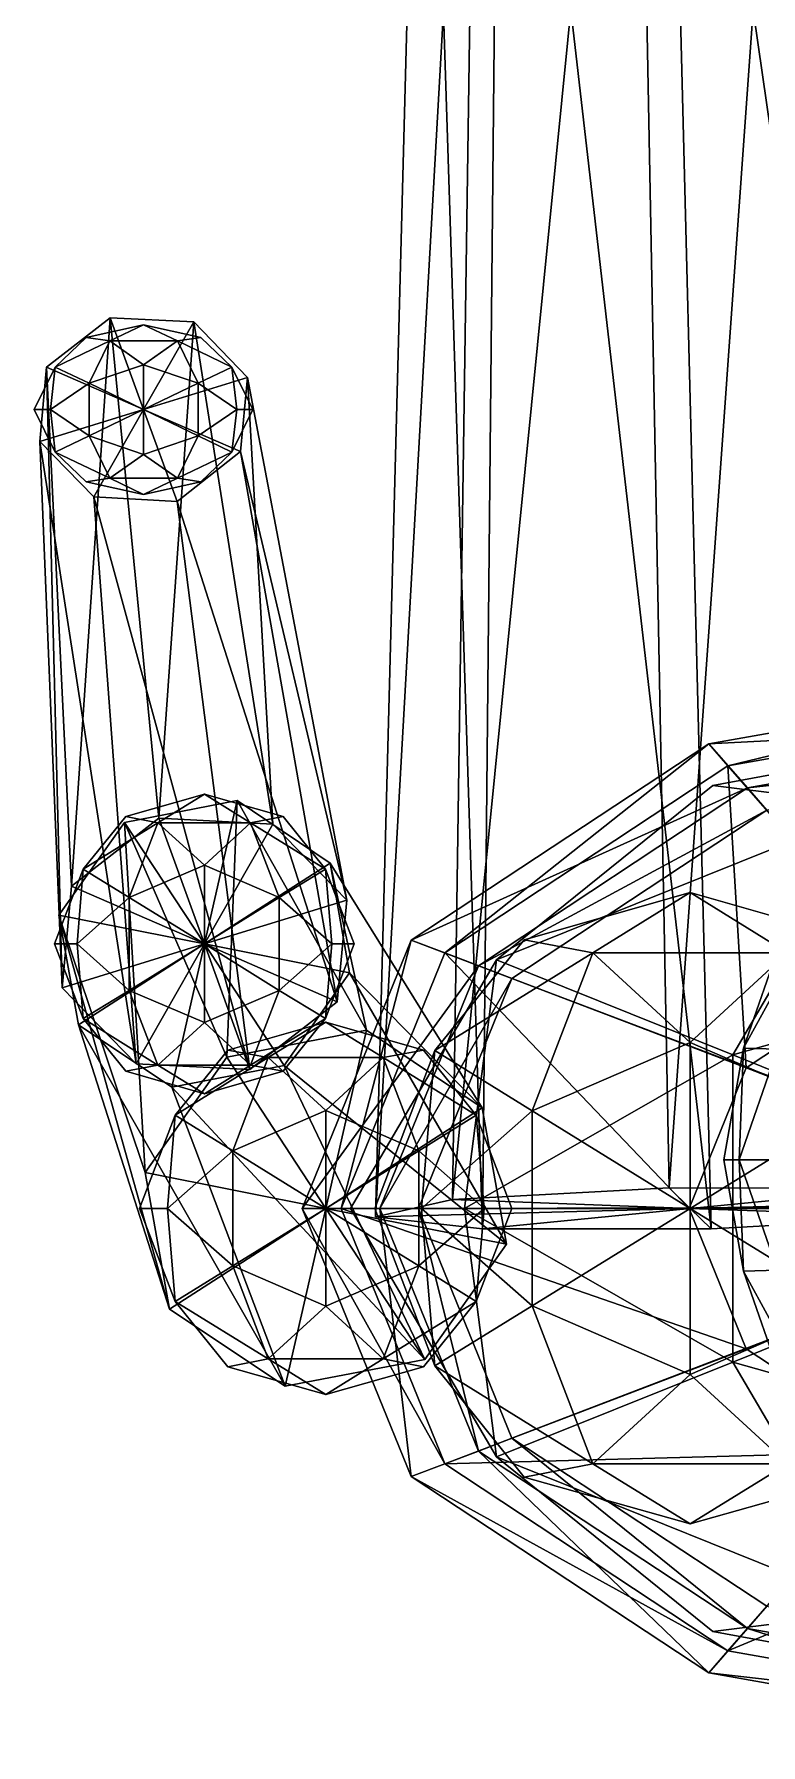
# Model space of a CAD drawing. Header units: metres. Extents: x -0.272 to 0.272, y -0.216 to 0.644.
# Drawn here: x -0.2717 to -0.089, y -0.2162 to 0.2137 of the extents above; entities that cross this region are included whole.
import ezdxf

# ---------------------------------------------------------------- set-up
doc = ezdxf.new("R2010")
doc.units = ezdxf.units.M
doc.layers.add('XARCH', color=2, linetype='Continuous')

msp = doc.modelspace()

# ---------------------------------------------------------------- linework, layer by layer
at = {"layer": 'XARCH'}
for points in [[(-0.1859, -0.0835, 0.5329), (-0.1665, -0.0792, 0.5903), (-0.1598, 0.3787, 0.545)], [(-0.1859, -0.0835, 0.5329), (-0.1598, 0.3787, 0.545), (-0.1738, 0.3757, 0.5039)], [(-0.1665, -0.0792, 0.5903), (-0.1121, -0.0762, 0.6171), (-0.1208, 0.3808, 0.5643)], [(-0.1665, -0.0792, 0.5903), (-0.1208, 0.3808, 0.5643), (-0.1598, 0.3787, 0.545)], [(-0.1121, -0.0762, 0.6171), (-0.0795, 0.3808, 0.5503), (-0.1208, 0.3808, 0.5643)], [(-0.1121, -0.0762, 0.6171), (-0.0546, -0.0763, 0.5976), (-0.0795, 0.3808, 0.5503)], [(-0.159, -0.0865, 0.4786), (-0.1859, -0.0835, 0.5329), (-0.1738, 0.3757, 0.5039)], [(-0.159, -0.0865, 0.4786), (-0.1738, 0.3757, 0.5039), (-0.1545, 0.3735, 0.4648)], [(-0.0471, -0.0835, 0.4858), (-0.1132, 0.3735, 0.4508), (-0.0741, 0.3756, 0.4701)], [(-0.1015, -0.0865, 0.4591), (-0.159, -0.0865, 0.4786), (-0.1545, 0.3735, 0.4648)], [(-0.1015, -0.0865, 0.4591), (-0.1545, 0.3735, 0.4648), (-0.1132, 0.3735, 0.4508)], [(-0.0471, -0.0835, 0.4858), (-0.1015, -0.0865, 0.4591), (-0.1132, 0.3735, 0.4508)], [(-0.2623, -0.0004, 0.7142), (-0.2526, 0.1424, 0.4563), (-0.2686, 0.13, 0.4508)], [(-0.2442, 0.1194, 0.4439), (-0.2686, 0.13, 0.4508), (-0.2526, 0.1424, 0.4563)], [(-0.2623, -0.0004, 0.7142), (-0.2404, 0.0167, 0.7217), (-0.2526, 0.1424, 0.4563)], [(-0.2404, 0.0167, 0.7217), (-0.2316, 0.1414, 0.4545), (-0.2526, 0.1424, 0.4563)], [(-0.2442, 0.1194, 0.4439), (-0.2526, 0.1424, 0.4563), (-0.2316, 0.1414, 0.4545)], [(-0.2586, 0.1375, 0.4134), (-0.2527, 0.1366, 0.4317), (-0.2442, 0.1407, 0.4134)], [(-0.2586, 0.1375, 0.4134), (-0.2442, 0.1407, 0.4134), (-0.2527, 0.1366, 0.3951)], [(-0.2527, 0.1366, 0.4317), (-0.2357, 0.1366, 0.4317), (-0.2442, 0.1407, 0.4134)], [(-0.2442, 0.1407, 0.4134), (-0.2357, 0.1366, 0.3951), (-0.2527, 0.1366, 0.3951)], [(-0.2442, 0.1194, 0.4439), (-0.2316, 0.1414, 0.4545), (-0.2181, 0.1274, 0.4465)], [(-0.2442, 0.1407, 0.4134), (-0.2357, 0.1366, 0.4317), (-0.2298, 0.1375, 0.4134)], [(-0.2442, 0.1407, 0.4134), (-0.2298, 0.1375, 0.4134), (-0.2357, 0.1366, 0.3951)], [(-0.2404, 0.0167, 0.7217), (-0.2117, 0.0152, 0.7193), (-0.2316, 0.1414, 0.4545)], [(-0.2117, 0.0152, 0.7193), (-0.2181, 0.1274, 0.4465), (-0.2316, 0.1414, 0.4545)], [(-0.2586, 0.1375, 0.4134), (-0.2664, 0.13, 0.4247), (-0.2527, 0.1366, 0.4317)], [(-0.2586, 0.1375, 0.4134), (-0.2527, 0.1366, 0.3951), (-0.2664, 0.13, 0.4021)], [(-0.2586, 0.1375, 0.4134), (-0.2664, 0.13, 0.4021), (-0.2664, 0.13, 0.4247)], [(-0.2664, 0.13, 0.4247), (-0.2579, 0.126, 0.443), (-0.2527, 0.1366, 0.4317)], [(-0.2527, 0.1366, 0.3951), (-0.2579, 0.126, 0.3838), (-0.2664, 0.13, 0.4021)], [(-0.2527, 0.1366, 0.4317), (-0.2579, 0.126, 0.443), (-0.2442, 0.1306, 0.4445)], [(-0.2527, 0.1366, 0.3951), (-0.2442, 0.1306, 0.3822), (-0.2579, 0.126, 0.3838)], [(-0.2527, 0.1366, 0.4317), (-0.2442, 0.1306, 0.4445), (-0.2357, 0.1366, 0.4317)], [(-0.2527, 0.1366, 0.3951), (-0.2357, 0.1366, 0.3951), (-0.2442, 0.1306, 0.3822)], [(-0.2357, 0.1366, 0.4317), (-0.2442, 0.1306, 0.4445), (-0.2305, 0.126, 0.443)], [(-0.2442, 0.1306, 0.3822), (-0.2357, 0.1366, 0.3951), (-0.2305, 0.126, 0.3838)], [(-0.2298, 0.1375, 0.4134), (-0.2357, 0.1366, 0.4317), (-0.222, 0.13, 0.4247)], [(-0.2357, 0.1366, 0.3951), (-0.2298, 0.1375, 0.4134), (-0.222, 0.13, 0.4021)], [(-0.2357, 0.1366, 0.4317), (-0.2305, 0.126, 0.443), (-0.222, 0.13, 0.4247)], [(-0.2357, 0.1366, 0.3951), (-0.222, 0.13, 0.4021), (-0.2305, 0.126, 0.3838)], [(-0.222, 0.13, 0.4247), (-0.222, 0.13, 0.4021), (-0.2298, 0.1375, 0.4134)], [(-0.2664, 0.13, 0.4021), (-0.2676, 0.1194, 0.3941), (-0.2717, 0.1194, 0.4134)], [(-0.2664, 0.13, 0.4247), (-0.2717, 0.1194, 0.4134), (-0.2676, 0.1194, 0.4326)], [(-0.2664, 0.13, 0.4021), (-0.2717, 0.1194, 0.4134), (-0.2664, 0.13, 0.4247)], [(-0.2647, -0.026, 0.7012), (-0.2686, 0.13, 0.4508), (-0.2703, 0.1113, 0.4413)], [(-0.2442, 0.1194, 0.4439), (-0.2703, 0.1113, 0.4413), (-0.2686, 0.13, 0.4508)], [(-0.2647, -0.026, 0.7012), (-0.2623, -0.0004, 0.7142), (-0.2686, 0.13, 0.4508)], [(-0.2664, 0.13, 0.4247), (-0.2676, 0.1194, 0.4326), (-0.2579, 0.126, 0.443)], [(-0.2664, 0.13, 0.4021), (-0.2579, 0.126, 0.3838), (-0.2676, 0.1194, 0.3941)], [(-0.2442, 0.1306, 0.4445), (-0.2579, 0.126, 0.443), (-0.2442, 0.1194, 0.45)], [(-0.2579, 0.126, 0.3838), (-0.2442, 0.1306, 0.3822), (-0.2442, 0.1194, 0.3768)], [(-0.2442, 0.1194, 0.45), (-0.2305, 0.126, 0.443), (-0.2442, 0.1306, 0.4445)], [(-0.2305, 0.126, 0.3838), (-0.2442, 0.1194, 0.3768), (-0.2442, 0.1306, 0.3822)], [(-0.222, 0.13, 0.4247), (-0.2305, 0.126, 0.443), (-0.2208, 0.1194, 0.4326)], [(-0.2305, 0.126, 0.3838), (-0.222, 0.13, 0.4021), (-0.2208, 0.1194, 0.3941)], [(-0.2208, 0.1194, 0.4326), (-0.2167, 0.1194, 0.4134), (-0.222, 0.13, 0.4247)], [(-0.2167, 0.1194, 0.4134), (-0.2208, 0.1194, 0.3941), (-0.222, 0.13, 0.4021)], [(-0.2167, 0.1194, 0.4134), (-0.222, 0.13, 0.4021), (-0.222, 0.13, 0.4247)], [(-0.2579, 0.126, 0.443), (-0.2676, 0.1194, 0.4326), (-0.2579, 0.1128, 0.443)], [(-0.2676, 0.1194, 0.3941), (-0.2579, 0.126, 0.3838), (-0.2579, 0.1128, 0.3838)], [(-0.2579, 0.126, 0.443), (-0.2579, 0.1128, 0.443), (-0.2442, 0.1194, 0.45)], [(-0.2579, 0.126, 0.3838), (-0.2442, 0.1194, 0.3768), (-0.2579, 0.1128, 0.3838)], [(-0.2442, 0.1194, 0.4439), (-0.2181, 0.1274, 0.4465), (-0.2198, 0.1088, 0.437)], [(-0.2305, 0.1128, 0.443), (-0.2305, 0.126, 0.443), (-0.2442, 0.1194, 0.45)], [(-0.2305, 0.1128, 0.3838), (-0.2442, 0.1194, 0.3768), (-0.2305, 0.126, 0.3838)], [(-0.2305, 0.1128, 0.443), (-0.2208, 0.1194, 0.4326), (-0.2305, 0.126, 0.443)], [(-0.2208, 0.1194, 0.3941), (-0.2305, 0.1128, 0.3838), (-0.2305, 0.126, 0.3838)], [(-0.1931, -0.0039, 0.7084), (-0.2198, 0.1088, 0.437), (-0.2181, 0.1274, 0.4465)], [(-0.2117, 0.0152, 0.7193), (-0.1931, -0.0039, 0.7084), (-0.2181, 0.1274, 0.4465)], [(-0.2676, 0.1194, 0.4326), (-0.2717, 0.1194, 0.4134), (-0.2664, 0.1087, 0.4247)], [(-0.2717, 0.1194, 0.4134), (-0.2676, 0.1194, 0.3941), (-0.2664, 0.1087, 0.4021)], [(-0.2717, 0.1194, 0.4134), (-0.2664, 0.1087, 0.4021), (-0.2664, 0.1087, 0.4247)], [(-0.2442, 0.1194, 0.4439), (-0.2567, 0.0974, 0.4333), (-0.2703, 0.1113, 0.4413)], [(-0.2664, 0.1087, 0.4247), (-0.2579, 0.1128, 0.443), (-0.2676, 0.1194, 0.4326)], [(-0.2579, 0.1128, 0.3838), (-0.2664, 0.1087, 0.4021), (-0.2676, 0.1194, 0.3941)], [(-0.2442, 0.1194, 0.45), (-0.2579, 0.1128, 0.443), (-0.2442, 0.1081, 0.4445)], [(-0.2579, 0.1128, 0.3838), (-0.2442, 0.1194, 0.3768), (-0.2442, 0.1081, 0.3822)], [(-0.2442, 0.1194, 0.4439), (-0.2358, 0.0963, 0.4315), (-0.2567, 0.0974, 0.4333)], [(-0.2442, 0.1194, 0.4439), (-0.2198, 0.1088, 0.437), (-0.2358, 0.0963, 0.4315)], [(-0.2442, 0.1081, 0.4445), (-0.2305, 0.1128, 0.443), (-0.2442, 0.1194, 0.45)], [(-0.2305, 0.1128, 0.3838), (-0.2442, 0.1081, 0.3822), (-0.2442, 0.1194, 0.3768)], [(-0.222, 0.1087, 0.4247), (-0.2208, 0.1194, 0.4326), (-0.2305, 0.1128, 0.443)], [(-0.222, 0.1087, 0.4021), (-0.2305, 0.1128, 0.3838), (-0.2208, 0.1194, 0.3941)], [(-0.222, 0.1087, 0.4021), (-0.2208, 0.1194, 0.3941), (-0.2167, 0.1194, 0.4134)], [(-0.222, 0.1087, 0.4247), (-0.2167, 0.1194, 0.4134), (-0.2208, 0.1194, 0.4326)], [(-0.222, 0.1087, 0.4021), (-0.2167, 0.1194, 0.4134), (-0.222, 0.1087, 0.4247)], [(-0.2527, 0.1021, 0.4317), (-0.2579, 0.1128, 0.443), (-0.2664, 0.1087, 0.4247)], [(-0.2527, 0.1021, 0.3951), (-0.2664, 0.1087, 0.4021), (-0.2579, 0.1128, 0.3838)], [(-0.2527, 0.1021, 0.4317), (-0.2442, 0.1081, 0.4445), (-0.2579, 0.1128, 0.443)], [(-0.2442, 0.1081, 0.3822), (-0.2527, 0.1021, 0.3951), (-0.2579, 0.1128, 0.3838)], [(-0.2357, 0.1021, 0.4317), (-0.2305, 0.1128, 0.443), (-0.2442, 0.1081, 0.4445)], [(-0.2357, 0.1021, 0.3951), (-0.2442, 0.1081, 0.3822), (-0.2305, 0.1128, 0.3838)], [(-0.222, 0.1087, 0.4247), (-0.2305, 0.1128, 0.443), (-0.2357, 0.1021, 0.4317)], [(-0.2357, 0.1021, 0.3951), (-0.2305, 0.1128, 0.3838), (-0.222, 0.1087, 0.4021)], [(-0.2461, -0.0451, 0.6903), (-0.2647, -0.026, 0.7012), (-0.2703, 0.1113, 0.4413)], [(-0.2461, -0.0451, 0.6903), (-0.2703, 0.1113, 0.4413), (-0.2567, 0.0974, 0.4333)], [(-0.2664, 0.1087, 0.4247), (-0.2664, 0.1087, 0.4021), (-0.2586, 0.1012, 0.4134)], [(-0.2586, 0.1012, 0.4134), (-0.2527, 0.1021, 0.4317), (-0.2664, 0.1087, 0.4247)], [(-0.2527, 0.1021, 0.3951), (-0.2586, 0.1012, 0.4134), (-0.2664, 0.1087, 0.4021)], [(-0.2357, 0.1021, 0.4317), (-0.2442, 0.1081, 0.4445), (-0.2527, 0.1021, 0.4317)], [(-0.2357, 0.1021, 0.3951), (-0.2527, 0.1021, 0.3951), (-0.2442, 0.1081, 0.3822)], [(-0.1955, -0.0295, 0.6954), (-0.2358, 0.0963, 0.4315), (-0.2198, 0.1088, 0.437)], [(-0.2298, 0.1012, 0.4134), (-0.222, 0.1087, 0.4247), (-0.2357, 0.1021, 0.4317)], [(-0.2298, 0.1012, 0.4134), (-0.2357, 0.1021, 0.3951), (-0.222, 0.1087, 0.4021)], [(-0.2298, 0.1012, 0.4134), (-0.222, 0.1087, 0.4021), (-0.222, 0.1087, 0.4247)], [(-0.1931, -0.0039, 0.7084), (-0.1955, -0.0295, 0.6954), (-0.2198, 0.1088, 0.437)], [(-0.2442, 0.098, 0.4134), (-0.2527, 0.1021, 0.4317), (-0.2586, 0.1012, 0.4134)], [(-0.2442, 0.098, 0.4134), (-0.2586, 0.1012, 0.4134), (-0.2527, 0.1021, 0.3951)], [(-0.2357, 0.1021, 0.4317), (-0.2527, 0.1021, 0.4317), (-0.2442, 0.098, 0.4134)], [(-0.2442, 0.098, 0.4134), (-0.2527, 0.1021, 0.3951), (-0.2357, 0.1021, 0.3951)], [(-0.2298, 0.1012, 0.4134), (-0.2357, 0.1021, 0.4317), (-0.2442, 0.098, 0.4134)], [(-0.2298, 0.1012, 0.4134), (-0.2442, 0.098, 0.4134), (-0.2357, 0.1021, 0.3951)], [(-0.2175, -0.0465, 0.6879), (-0.2461, -0.0451, 0.6903), (-0.2567, 0.0974, 0.4333)], [(-0.2175, -0.0465, 0.6879), (-0.2567, 0.0974, 0.4333), (-0.2358, 0.0963, 0.4315)], [(-0.1955, -0.0295, 0.6954), (-0.2175, -0.0465, 0.6879), (-0.2358, 0.0963, 0.4315)], [(0, 0.0406, 0.7008), (-0.1021, 0.0354, 0.9246), (0, 0.0534, 0.9246)], [(0, 0.0534, 0.9246), (-0.1021, 0.0354, 0.9246), (-0.0973, 0.0298, 1.0263)], [(0, 0.0534, 0.9246), (-0.0973, 0.0298, 1.0263), (0, 0.047, 1.0263)], [(-0.1011, 0.0249, 0.5584), (-0.0594, 0.0197, 0.6225), (0, 0.0436, 0.5584)], [(-0.1011, 0.0249, 0.5584), (0, 0.0436, 0.5584), (-0.0594, 0.0197, 0.4943)], [(0, 0.047, 1.0263), (-0.0973, 0.0298, 1.0263), (-0.0535, -0.0202, 1.067)], [(0, 0.0406, 0.7008), (-0.0924, 0.0243, 0.7008), (-0.1021, 0.0354, 0.9246)], [(0, 0.0342, 0.5381), (-0.0924, 0.0243, 0.7008), (0, 0.0406, 0.7008)], [(-0.0924, 0.0243, 0.7008), (-0.1769, -0.014, 0.9246), (-0.1021, 0.0354, 0.9246)], [(-0.1021, 0.0354, 0.9246), (-0.1769, -0.014, 0.9246), (-0.1685, -0.0172, 1.0263)], [(-0.1021, 0.0354, 0.9246), (-0.1685, -0.0172, 1.0263), (-0.0973, 0.0298, 1.0263)], [(0, 0.0342, 0.5381), (-0.0875, 0.0187, 0.5381), (-0.0924, 0.0243, 0.7008)], [(-0.0973, 0.0298, 1.0263), (-0.1685, -0.0172, 1.0263), (-0.0927, -0.0461, 1.067)], [(-0.0973, 0.0298, 1.0263), (-0.0927, -0.0461, 1.067), (-0.0535, -0.0202, 1.067)], [(-0.2487, 0.0171, 0.7048), (-0.2406, 0.0155, 0.7236), (-0.2289, 0.0227, 0.7048)], [(-0.2487, 0.0171, 0.7048), (-0.2289, 0.0227, 0.7048), (-0.2406, 0.0155, 0.686)], [(-0.2406, 0.0155, 0.7236), (-0.2173, 0.0155, 0.7236), (-0.2289, 0.0227, 0.7048)], [(-0.2289, 0.0227, 0.7048), (-0.2173, 0.0155, 0.686), (-0.2406, 0.0155, 0.686)], [(-0.2289, 0.0227, 0.7048), (-0.2173, 0.0155, 0.7236), (-0.2091, 0.0171, 0.7048)], [(-0.2289, 0.0227, 0.7048), (-0.2091, 0.0171, 0.7048), (-0.2173, 0.0155, 0.686)], [(-0.0924, 0.0243, 0.7008), (-0.16, -0.0204, 0.7008), (-0.1769, -0.014, 0.9246)], [(-0.0875, 0.0187, 0.5381), (-0.16, -0.0204, 0.7008), (-0.0924, 0.0243, 0.7008)], [(-0.1011, 0.0249, 0.5584), (-0.1555, -0.0189, 0.598), (-0.0594, 0.0197, 0.6225)], [(-0.1011, 0.0249, 0.5584), (-0.0594, 0.0197, 0.4943), (-0.1555, -0.0189, 0.5188)], [(-0.1011, 0.0249, 0.5584), (-0.1555, -0.0189, 0.5188), (-0.1555, -0.0189, 0.598)], [(-0.2233, -0.0434, 1.012), (-0.2207, 0.0211, 0.712), (-0.249, 0.0156, 0.7137)], [(-0.2289, -0.0149, 0.7048), (-0.249, 0.0156, 0.7137), (-0.2207, 0.0211, 0.712)], [(-0.2289, -0.0149, 0.7048), (-0.2207, 0.0211, 0.712), (-0.1973, 0.0054, 0.7061)], [(-0.2233, -0.0434, 1.012), (-0.1882, -0.0366, 1.0099), (-0.2207, 0.0211, 0.712)], [(-0.1882, -0.0366, 1.0099), (-0.1973, 0.0054, 0.7061), (-0.2207, 0.0211, 0.712)], [(-0.0875, 0.0187, 0.5381), (-0.1516, -0.0236, 0.5381), (-0.16, -0.0204, 0.7008)], [(-0.1555, -0.0189, 0.598), (-0.0961, -0.0428, 0.6621), (-0.0594, 0.0197, 0.6225)], [(-0.0594, 0.0197, 0.4943), (-0.0961, -0.0428, 0.4547), (-0.1555, -0.0189, 0.5188)], [(-0.0005, -0.0808, 0.5177), (-0.1516, -0.0236, 0.5381), (-0.0875, 0.0187, 0.5381)], [(-0.0594, 0.0197, 0.6225), (-0.0961, -0.0428, 0.6621), (0, -0.0157, 0.6674)], [(-0.0594, 0.0197, 0.4943), (0, -0.0157, 0.4494), (-0.0961, -0.0428, 0.4547)], [(-0.2438, -0.0724, 1.0076), (-0.249, 0.0156, 0.7137), (-0.2655, -0.0077, 0.7102)], [(-0.2289, -0.0149, 0.7048), (-0.2655, -0.0077, 0.7102), (-0.249, 0.0156, 0.7137)], [(-0.2289, -0.0149, 0.7048), (-0.2404, 0.0167, 0.7217), (-0.2623, -0.0004, 0.7142)], [(-0.2487, 0.0171, 0.7048), (-0.2594, 0.0039, 0.7164), (-0.2406, 0.0155, 0.7236)], [(-0.2487, 0.0171, 0.7048), (-0.2406, 0.0155, 0.686), (-0.2594, 0.0039, 0.6932)], [(-0.2487, 0.0171, 0.7048), (-0.2594, 0.0039, 0.6932), (-0.2594, 0.0039, 0.7164)], [(-0.2594, 0.0039, 0.7164), (-0.2478, -0.0033, 0.7352), (-0.2406, 0.0155, 0.7236)], [(-0.2406, 0.0155, 0.686), (-0.2478, -0.0033, 0.6743), (-0.2594, 0.0039, 0.6932)], [(-0.2438, -0.0724, 1.0076), (-0.2233, -0.0434, 1.012), (-0.249, 0.0156, 0.7137)], [(-0.2406, 0.0155, 0.7236), (-0.2478, -0.0033, 0.7352), (-0.2289, 0.0049, 0.7368)], [(-0.2406, 0.0155, 0.686), (-0.2289, 0.0049, 0.6728), (-0.2478, -0.0033, 0.6743)], [(-0.2406, 0.0155, 0.7236), (-0.2289, 0.0049, 0.7368), (-0.2173, 0.0155, 0.7236)], [(-0.2406, 0.0155, 0.686), (-0.2173, 0.0155, 0.686), (-0.2289, 0.0049, 0.6728)], [(-0.2289, -0.0149, 0.7048), (-0.2117, 0.0152, 0.7193), (-0.2404, 0.0167, 0.7217)], [(-0.2173, 0.0155, 0.7236), (-0.2289, 0.0049, 0.7368), (-0.2101, -0.0033, 0.7352)], [(-0.2289, 0.0049, 0.6728), (-0.2173, 0.0155, 0.686), (-0.2101, -0.0033, 0.6743)], [(-0.2289, -0.0149, 0.7048), (-0.1931, -0.0039, 0.7084), (-0.2117, 0.0152, 0.7193)], [(-0.2091, 0.0171, 0.7048), (-0.2173, 0.0155, 0.7236), (-0.1985, 0.0039, 0.7164)], [(-0.2173, 0.0155, 0.686), (-0.2091, 0.0171, 0.7048), (-0.1985, 0.0039, 0.6932)], [(-0.2173, 0.0155, 0.7236), (-0.2101, -0.0033, 0.7352), (-0.1985, 0.0039, 0.7164)], [(-0.2173, 0.0155, 0.686), (-0.1985, 0.0039, 0.6932), (-0.2101, -0.0033, 0.6743)], [(-0.1985, 0.0039, 0.7164), (-0.1985, 0.0039, 0.6932), (-0.2091, 0.0171, 0.7048)], [(-0.2289, 0.0049, 0.7368), (-0.2478, -0.0033, 0.7352), (-0.2289, -0.0149, 0.7424)], [(-0.2478, -0.0033, 0.6743), (-0.2289, 0.0049, 0.6728), (-0.2289, -0.0149, 0.6672)], [(-0.2289, -0.0149, 0.7048), (-0.1973, 0.0054, 0.7061), (-0.1924, -0.0222, 0.6994)], [(-0.2289, -0.0149, 0.7424), (-0.2101, -0.0033, 0.7352), (-0.2289, 0.0049, 0.7368)], [(-0.2101, -0.0033, 0.6743), (-0.2289, -0.0149, 0.6672), (-0.2289, 0.0049, 0.6728)], [(-0.1882, -0.0366, 1.0099), (-0.1591, -0.0561, 1.0025), (-0.1973, 0.0054, 0.7061)], [(-0.1591, -0.0561, 1.0025), (-0.1924, -0.0222, 0.6994), (-0.1973, 0.0054, 0.7061)], [(-0.2594, 0.0039, 0.6932), (-0.2609, -0.0149, 0.685), (-0.2666, -0.0149, 0.7048)], [(-0.2594, 0.0039, 0.7164), (-0.2666, -0.0149, 0.7048), (-0.2609, -0.0149, 0.7246)], [(-0.2594, 0.0039, 0.6932), (-0.2666, -0.0149, 0.7048), (-0.2594, 0.0039, 0.7164)], [(-0.2594, 0.0039, 0.7164), (-0.2609, -0.0149, 0.7246), (-0.2478, -0.0033, 0.7352)], [(-0.2594, 0.0039, 0.6932), (-0.2478, -0.0033, 0.6743), (-0.2609, -0.0149, 0.685)], [(-0.1985, 0.0039, 0.7164), (-0.2101, -0.0033, 0.7352), (-0.1969, -0.0149, 0.7246)], [(-0.2101, -0.0033, 0.6743), (-0.1985, 0.0039, 0.6932), (-0.1969, -0.0149, 0.685)], [(-0.1969, -0.0149, 0.7246), (-0.1913, -0.0149, 0.7048), (-0.1985, 0.0039, 0.7164)], [(-0.1913, -0.0149, 0.7048), (-0.1969, -0.0149, 0.685), (-0.1985, 0.0039, 0.6932)], [(-0.1913, -0.0149, 0.7048), (-0.1985, 0.0039, 0.6932), (-0.1985, 0.0039, 0.7164)], [(-0.2289, -0.0149, 0.7048), (-0.2623, -0.0004, 0.7142), (-0.2647, -0.026, 0.7012)], [(-0.2478, -0.0033, 0.7352), (-0.2609, -0.0149, 0.7246), (-0.2478, -0.0266, 0.7352)], [(-0.2609, -0.0149, 0.685), (-0.2478, -0.0033, 0.6743), (-0.2478, -0.0266, 0.6743)], [(-0.2478, -0.0033, 0.7352), (-0.2478, -0.0266, 0.7352), (-0.2289, -0.0149, 0.7424)], [(-0.2478, -0.0033, 0.6743), (-0.2289, -0.0149, 0.6672), (-0.2478, -0.0266, 0.6743)], [(-0.2101, -0.0266, 0.7352), (-0.2101, -0.0033, 0.7352), (-0.2289, -0.0149, 0.7424)], [(-0.2101, -0.0266, 0.6743), (-0.2289, -0.0149, 0.6672), (-0.2101, -0.0033, 0.6743)], [(-0.2289, -0.0149, 0.7048), (-0.1955, -0.0295, 0.6954), (-0.1931, -0.0039, 0.7084)], [(-0.2101, -0.0266, 0.7352), (-0.1969, -0.0149, 0.7246), (-0.2101, -0.0033, 0.7352)], [(-0.1969, -0.0149, 0.685), (-0.2101, -0.0266, 0.6743), (-0.2101, -0.0033, 0.6743)], [(-0.1485, -0.0139, 0.5381), (-0.1313, -0.0172, 0.5777), (-0.1068, -0.002, 0.5381)], [(-0.1485, -0.0139, 0.5381), (-0.1068, -0.002, 0.5381), (-0.1313, -0.0172, 0.4984)], [(-0.1313, -0.0172, 0.5777), (-0.0823, -0.0172, 0.5777), (-0.1068, -0.002, 0.5381)], [(-0.1068, -0.002, 0.5381), (-0.0823, -0.0172, 0.4984), (-0.1313, -0.0172, 0.4984)], [(-0.1068, -0.002, 0.5381), (-0.0823, -0.0172, 0.5777), (-0.0651, -0.0139, 0.5381)], [(-0.1068, -0.002, 0.5381), (-0.0651, -0.0139, 0.5381), (-0.0823, -0.0172, 0.4984)], [(-0.2377, -0.1067, 0.9992), (-0.2438, -0.0724, 1.0076), (-0.2655, -0.0077, 0.7102)], [(-0.2377, -0.1067, 0.9992), (-0.2655, -0.0077, 0.7102), (-0.2606, -0.0353, 0.7035)], [(-0.2289, -0.0149, 0.7048), (-0.2606, -0.0353, 0.7035), (-0.2655, -0.0077, 0.7102)], [(-0.2609, -0.0149, 0.7246), (-0.2666, -0.0149, 0.7048), (-0.2594, -0.0337, 0.7164)], [(-0.2666, -0.0149, 0.7048), (-0.2609, -0.0149, 0.685), (-0.2594, -0.0337, 0.6932)], [(-0.2666, -0.0149, 0.7048), (-0.2594, -0.0337, 0.6932), (-0.2594, -0.0337, 0.7164)], [(-0.2289, -0.0149, 0.7048), (-0.2647, -0.026, 0.7012), (-0.2461, -0.0451, 0.6903)], [(-0.2594, -0.0337, 0.7164), (-0.2478, -0.0266, 0.7352), (-0.2609, -0.0149, 0.7246)], [(-0.2478, -0.0266, 0.6743), (-0.2594, -0.0337, 0.6932), (-0.2609, -0.0149, 0.685)], [(-0.2289, -0.0149, 0.7048), (-0.2371, -0.0509, 0.6976), (-0.2606, -0.0353, 0.7035)], [(-0.2289, -0.0149, 0.7424), (-0.2478, -0.0266, 0.7352), (-0.2289, -0.0347, 0.7368)], [(-0.2478, -0.0266, 0.6743), (-0.2289, -0.0149, 0.6672), (-0.2289, -0.0347, 0.6728)], [(-0.2289, -0.0149, 0.7048), (-0.2461, -0.0451, 0.6903), (-0.2175, -0.0465, 0.6879)], [(-0.2289, -0.0149, 0.7048), (-0.2089, -0.0455, 0.6959), (-0.2371, -0.0509, 0.6976)], [(-0.2289, -0.0149, 0.7048), (-0.1924, -0.0222, 0.6994), (-0.2089, -0.0455, 0.6959)], [(-0.2289, -0.0149, 0.7048), (-0.2175, -0.0465, 0.6879), (-0.1955, -0.0295, 0.6954)], [(-0.2289, -0.0347, 0.7368), (-0.2101, -0.0266, 0.7352), (-0.2289, -0.0149, 0.7424)], [(-0.2101, -0.0266, 0.6743), (-0.2289, -0.0347, 0.6728), (-0.2289, -0.0149, 0.6672)], [(-0.1985, -0.0337, 0.7164), (-0.1969, -0.0149, 0.7246), (-0.2101, -0.0266, 0.7352)], [(-0.1985, -0.0337, 0.6932), (-0.2101, -0.0266, 0.6743), (-0.1969, -0.0149, 0.685)], [(-0.16, -0.0204, 0.7008), (-0.2043, -0.0814, 0.9246), (-0.1769, -0.014, 0.9246)], [(-0.1769, -0.014, 0.9246), (-0.2043, -0.0814, 0.9246), (-0.1945, -0.0814, 1.0263)], [(-0.1985, -0.0337, 0.6932), (-0.1969, -0.0149, 0.685), (-0.1913, -0.0149, 0.7048)], [(-0.1985, -0.0337, 0.7164), (-0.1913, -0.0149, 0.7048), (-0.1969, -0.0149, 0.7246)], [(-0.1985, -0.0337, 0.6932), (-0.1913, -0.0149, 0.7048), (-0.1985, -0.0337, 0.7164)], [(-0.1769, -0.014, 0.9246), (-0.1945, -0.0814, 1.0263), (-0.1685, -0.0172, 1.0263)], [(-0.1485, -0.0139, 0.5381), (-0.171, -0.0417, 0.5626), (-0.1313, -0.0172, 0.5777)], [(-0.1485, -0.0139, 0.5381), (-0.1313, -0.0172, 0.4984), (-0.171, -0.0417, 0.5136)], [(-0.1485, -0.0139, 0.5381), (-0.171, -0.0417, 0.5136), (-0.171, -0.0417, 0.5626)], [(0, -0.0157, 0.6674), (-0.0961, -0.0428, 0.6621), (0, -0.0814, 0.6866)], [(-0.0961, -0.0428, 0.4547), (0, -0.0157, 0.4494), (0, -0.0814, 0.4303)], [(-0.0795, -0.0158, 1.2027), (-0.0934, -0.0411, 1.2202), (-0.0836, -0.013, 1.2396)], [(-0.0836, -0.013, 1.2396), (-0.0934, -0.0411, 1.2591), (-0.0795, -0.0158, 1.2766)], [(-0.0934, -0.0411, 1.2202), (-0.0934, -0.0411, 1.2591), (-0.0836, -0.013, 1.2396)], [(-0.0795, -0.0158, 1.2027), (-0.0848, -0.0414, 1.1877), (-0.0934, -0.0411, 1.2202)], [(-0.0795, -0.0158, 1.2766), (-0.0934, -0.0411, 1.2591), (-0.0848, -0.0414, 1.2915)], [(-0.16, -0.0204, 0.7008), (-0.1848, -0.0814, 0.7008), (-0.2043, -0.0814, 0.9246)], [(-0.1685, -0.0172, 1.0263), (-0.1945, -0.0814, 1.0263), (-0.107, -0.0814, 1.067)], [(-0.1555, -0.0189, 0.5188), (-0.1635, -0.0814, 0.491), (-0.1922, -0.0814, 0.5584)], [(-0.1555, -0.0189, 0.598), (-0.1922, -0.0814, 0.5584), (-0.1635, -0.0814, 0.6258)], [(-0.1555, -0.0189, 0.5188), (-0.1922, -0.0814, 0.5584), (-0.1555, -0.0189, 0.598)], [(-0.1516, -0.0236, 0.5381), (-0.1848, -0.0814, 0.7008), (-0.16, -0.0204, 0.7008)], [(-0.171, -0.0417, 0.5626), (-0.1465, -0.0569, 0.6023), (-0.1313, -0.0172, 0.5777)], [(-0.1313, -0.0172, 0.4984), (-0.1465, -0.0569, 0.4739), (-0.171, -0.0417, 0.5136)], [(-0.1685, -0.0172, 1.0263), (-0.107, -0.0814, 1.067), (-0.0927, -0.0461, 1.067)], [(-0.1555, -0.0189, 0.598), (-0.1635, -0.0814, 0.6258), (-0.0961, -0.0428, 0.6621)], [(-0.1555, -0.0189, 0.5188), (-0.0961, -0.0428, 0.4547), (-0.1635, -0.0814, 0.491)], [(-0.1313, -0.0172, 0.5777), (-0.1465, -0.0569, 0.6023), (-0.1068, -0.0397, 0.6056)], [(-0.1313, -0.0172, 0.4984), (-0.1068, -0.0397, 0.4706), (-0.1465, -0.0569, 0.4739)], [(-0.1313, -0.0172, 0.5777), (-0.1068, -0.0397, 0.6056), (-0.0823, -0.0172, 0.5777)], [(-0.1313, -0.0172, 0.4984), (-0.0823, -0.0172, 0.4984), (-0.1068, -0.0397, 0.4706)], [(-0.0823, -0.0172, 0.5777), (-0.1068, -0.0397, 0.6056), (-0.0671, -0.0569, 0.6023)], [(-0.1068, -0.0397, 0.4706), (-0.0823, -0.0172, 0.4984), (-0.0671, -0.0569, 0.4739)], [(-0.0535, -0.0202, 1.067), (-0.0927, -0.0461, 1.067), (-0.0009, -0.081, 1.0772)], [(-0.153, -0.0904, 0.9942), (-0.2089, -0.0455, 0.6959), (-0.1924, -0.0222, 0.6994)], [(-0.1591, -0.0561, 1.0025), (-0.153, -0.0904, 0.9942), (-0.1924, -0.0222, 0.6994)], [(-0.1516, -0.0236, 0.5381), (-0.1751, -0.0814, 0.5381), (-0.1848, -0.0814, 0.7008)], [(-0.0009, -0.081, 0.5177), (-0.1751, -0.0814, 0.5381), (-0.1516, -0.0236, 0.5381)], [(-0.0005, -0.0808, 0.5177), (-0.0009, -0.081, 0.5177), (-0.1516, -0.0236, 0.5381)], [(-0.2406, -0.0454, 0.7236), (-0.2478, -0.0266, 0.7352), (-0.2594, -0.0337, 0.7164)], [(-0.2406, -0.0454, 0.686), (-0.2594, -0.0337, 0.6932), (-0.2478, -0.0266, 0.6743)], [(-0.2406, -0.0454, 0.7236), (-0.2289, -0.0347, 0.7368), (-0.2478, -0.0266, 0.7352)], [(-0.2289, -0.0347, 0.6728), (-0.2406, -0.0454, 0.686), (-0.2478, -0.0266, 0.6743)], [(-0.2173, -0.0454, 0.7236), (-0.2101, -0.0266, 0.7352), (-0.2289, -0.0347, 0.7368)], [(-0.2173, -0.0454, 0.686), (-0.2289, -0.0347, 0.6728), (-0.2101, -0.0266, 0.6743)], [(-0.1985, -0.0337, 0.7164), (-0.2101, -0.0266, 0.7352), (-0.2173, -0.0454, 0.7236)], [(-0.2173, -0.0454, 0.686), (-0.2101, -0.0266, 0.6743), (-0.1985, -0.0337, 0.6932)], [(-0.2594, -0.0337, 0.7164), (-0.2594, -0.0337, 0.6932), (-0.2487, -0.0469, 0.7048)], [(-0.2487, -0.0469, 0.7048), (-0.2406, -0.0454, 0.7236), (-0.2594, -0.0337, 0.7164)], [(-0.2406, -0.0454, 0.686), (-0.2487, -0.0469, 0.7048), (-0.2594, -0.0337, 0.6932)], [(-0.2091, -0.0469, 0.7048), (-0.1985, -0.0337, 0.7164), (-0.2173, -0.0454, 0.7236)], [(-0.2091, -0.0469, 0.7048), (-0.2173, -0.0454, 0.686), (-0.1985, -0.0337, 0.6932)], [(-0.2091, -0.0469, 0.7048), (-0.1985, -0.0337, 0.6932), (-0.1985, -0.0337, 0.7164)], [(-0.2086, -0.1261, 0.9919), (-0.2377, -0.1067, 0.9992), (-0.2606, -0.0353, 0.7035)], [(-0.2086, -0.1261, 0.9919), (-0.2606, -0.0353, 0.7035), (-0.2371, -0.0509, 0.6976)], [(-0.2173, -0.0454, 0.7236), (-0.2289, -0.0347, 0.7368), (-0.2406, -0.0454, 0.7236)], [(-0.2173, -0.0454, 0.686), (-0.2406, -0.0454, 0.686), (-0.2289, -0.0347, 0.6728)], [(-0.1984, -0.0814, 1.0009), (-0.1882, -0.0366, 1.0099), (-0.2233, -0.0434, 1.012)], [(-0.223, -0.0416, 1.0009), (-0.2129, -0.0435, 1.0243), (-0.1984, -0.0346, 1.0009)], [(-0.223, -0.0416, 1.0009), (-0.1984, -0.0346, 1.0009), (-0.2129, -0.0435, 0.9775)], [(-0.2129, -0.0435, 1.0243), (-0.184, -0.0435, 1.0243), (-0.1984, -0.0346, 1.0009)], [(-0.1984, -0.0346, 1.0009), (-0.184, -0.0435, 0.9775), (-0.2129, -0.0435, 0.9775)], [(-0.1984, -0.0346, 1.0009), (-0.184, -0.0435, 1.0243), (-0.1738, -0.0416, 1.0009)], [(-0.1984, -0.0346, 1.0009), (-0.1738, -0.0416, 1.0009), (-0.184, -0.0435, 0.9775)], [(-0.1984, -0.0814, 1.0009), (-0.1591, -0.0561, 1.0025), (-0.1882, -0.0366, 1.0099)], [(-0.223, -0.0416, 1.0009), (-0.2363, -0.058, 1.0153), (-0.2129, -0.0435, 1.0243)], [(-0.223, -0.0416, 1.0009), (-0.2129, -0.0435, 0.9775), (-0.2363, -0.058, 0.9864)], [(-0.223, -0.0416, 1.0009), (-0.2363, -0.058, 0.9864), (-0.2363, -0.058, 1.0153)], [(-0.171, -0.0417, 0.5136), (-0.1743, -0.0814, 0.4964), (-0.1861, -0.0814, 0.5381)], [(-0.171, -0.0417, 0.5626), (-0.1861, -0.0814, 0.5381), (-0.1743, -0.0814, 0.5798)], [(-0.171, -0.0417, 0.5136), (-0.1861, -0.0814, 0.5381), (-0.171, -0.0417, 0.5626)], [(-0.1738, -0.0416, 1.0009), (-0.184, -0.0435, 1.0243), (-0.1606, -0.058, 1.0153)], [(-0.184, -0.0435, 0.9775), (-0.1738, -0.0416, 1.0009), (-0.1606, -0.058, 0.9864)], [(-0.171, -0.0417, 0.5626), (-0.1743, -0.0814, 0.5798), (-0.1465, -0.0569, 0.6023)], [(-0.171, -0.0417, 0.5136), (-0.1465, -0.0569, 0.4739), (-0.1743, -0.0814, 0.4964)], [(-0.1606, -0.058, 1.0153), (-0.1606, -0.058, 0.9864), (-0.1738, -0.0416, 1.0009)], [(-0.0961, -0.0428, 0.6621), (-0.1635, -0.0814, 0.6258), (-0.0961, -0.12, 0.6621)], [(-0.1635, -0.0814, 0.491), (-0.0961, -0.0428, 0.4547), (-0.0961, -0.12, 0.4547)], [(-0.1068, -0.0397, 0.6056), (-0.1465, -0.0569, 0.6023), (-0.1068, -0.0814, 0.6174)], [(-0.1465, -0.0569, 0.4739), (-0.1068, -0.0397, 0.4706), (-0.1068, -0.0814, 0.4587)], [(-0.1068, -0.0814, 0.6174), (-0.0671, -0.0569, 0.6023), (-0.1068, -0.0397, 0.6056)], [(-0.0671, -0.0569, 0.4739), (-0.1068, -0.0814, 0.4587), (-0.1068, -0.0397, 0.4706)], [(-0.0934, -0.0411, 1.2202), (-0.0945, -0.0692, 1.207), (-0.0983, -0.0692, 1.2396)], [(-0.0934, -0.0411, 1.2591), (-0.0983, -0.0692, 1.2396), (-0.0945, -0.0692, 1.2723)], [(-0.0934, -0.0411, 1.2202), (-0.0983, -0.0692, 1.2396), (-0.0934, -0.0411, 1.2591)], [(-0.0961, -0.0428, 0.6621), (-0.0961, -0.12, 0.6621), (0, -0.0814, 0.6866)], [(-0.0961, -0.0428, 0.4547), (0, -0.0814, 0.4303), (-0.0961, -0.12, 0.4547)], [(-0.0848, -0.0414, 1.1877), (-0.0945, -0.0692, 1.207), (-0.0934, -0.0411, 1.2202)], [(-0.0934, -0.0411, 1.2591), (-0.0945, -0.0692, 1.2723), (-0.0848, -0.0414, 1.2915)], [(-0.0848, -0.0414, 1.1877), (-0.0836, -0.0692, 1.1768), (-0.0945, -0.0692, 1.207)], [(-0.0848, -0.0414, 1.2915), (-0.0945, -0.0692, 1.2723), (-0.0836, -0.0692, 1.3025)], [(-0.2289, -0.0526, 0.7048), (-0.2406, -0.0454, 0.7236), (-0.2487, -0.0469, 0.7048)], [(-0.2289, -0.0526, 0.7048), (-0.2487, -0.0469, 0.7048), (-0.2406, -0.0454, 0.686)], [(-0.1984, -0.0814, 1.0009), (-0.2233, -0.0434, 1.012), (-0.2438, -0.0724, 1.0076)], [(-0.2173, -0.0454, 0.7236), (-0.2406, -0.0454, 0.7236), (-0.2289, -0.0526, 0.7048)], [(-0.2289, -0.0526, 0.7048), (-0.2406, -0.0454, 0.686), (-0.2173, -0.0454, 0.686)], [(-0.1735, -0.1194, 0.9898), (-0.2371, -0.0509, 0.6976), (-0.2089, -0.0455, 0.6959)], [(-0.2363, -0.058, 1.0153), (-0.2218, -0.0669, 1.0387), (-0.2129, -0.0435, 1.0243)], [(-0.2129, -0.0435, 0.9775), (-0.2218, -0.0669, 0.963), (-0.2363, -0.058, 0.9864)], [(-0.2091, -0.0469, 0.7048), (-0.2173, -0.0454, 0.7236), (-0.2289, -0.0526, 0.7048)], [(-0.2091, -0.0469, 0.7048), (-0.2289, -0.0526, 0.7048), (-0.2173, -0.0454, 0.686)], [(-0.2129, -0.0435, 1.0243), (-0.2218, -0.0669, 1.0387), (-0.1984, -0.0568, 1.0407)], [(-0.2129, -0.0435, 0.9775), (-0.1984, -0.0568, 0.9611), (-0.2218, -0.0669, 0.963)], [(-0.2129, -0.0435, 1.0243), (-0.1984, -0.0568, 1.0407), (-0.184, -0.0435, 1.0243)], [(-0.2129, -0.0435, 0.9775), (-0.184, -0.0435, 0.9775), (-0.1984, -0.0568, 0.9611)], [(-0.153, -0.0904, 0.9942), (-0.1735, -0.1194, 0.9898), (-0.2089, -0.0455, 0.6959)], [(-0.184, -0.0435, 1.0243), (-0.1984, -0.0568, 1.0407), (-0.175, -0.0669, 1.0387)], [(-0.1984, -0.0568, 0.9611), (-0.184, -0.0435, 0.9775), (-0.175, -0.0669, 0.963)], [(-0.184, -0.0435, 1.0243), (-0.175, -0.0669, 1.0387), (-0.1606, -0.058, 1.0153)], [(-0.184, -0.0435, 0.9775), (-0.1606, -0.058, 0.9864), (-0.175, -0.0669, 0.963)], [(-0.0927, -0.0461, 1.067), (-0.107, -0.0814, 1.067), (-0.001, -0.0814, 1.0772)], [(-0.0927, -0.0461, 1.067), (-0.001, -0.0814, 1.0772), (-0.0009, -0.081, 1.0772)], [(-0.1735, -0.1194, 0.9898), (-0.2086, -0.1261, 0.9919), (-0.2371, -0.0509, 0.6976)], [(-0.2363, -0.058, 0.9864), (-0.2382, -0.0814, 0.9763), (-0.2452, -0.0814, 1.0009)], [(-0.2363, -0.058, 1.0153), (-0.2452, -0.0814, 1.0009), (-0.2382, -0.0814, 1.0255)], [(-0.2363, -0.058, 0.9864), (-0.2452, -0.0814, 1.0009), (-0.2363, -0.058, 1.0153)], [(-0.2363, -0.058, 1.0153), (-0.2382, -0.0814, 1.0255), (-0.2218, -0.0669, 1.0387)], [(-0.2363, -0.058, 0.9864), (-0.2218, -0.0669, 0.963), (-0.2382, -0.0814, 0.9763)], [(-0.1984, -0.0568, 1.0407), (-0.2218, -0.0669, 1.0387), (-0.1984, -0.0814, 1.0477)], [(-0.2218, -0.0669, 0.963), (-0.1984, -0.0568, 0.9611), (-0.1984, -0.0814, 0.9541)], [(-0.1984, -0.0814, 1.0009), (-0.153, -0.0904, 0.9942), (-0.1591, -0.0561, 1.0025)], [(-0.1984, -0.0814, 1.0477), (-0.175, -0.0669, 1.0387), (-0.1984, -0.0568, 1.0407)], [(-0.175, -0.0669, 0.963), (-0.1984, -0.0814, 0.9541), (-0.1984, -0.0568, 0.9611)], [(-0.1606, -0.058, 1.0153), (-0.175, -0.0669, 1.0387), (-0.1586, -0.0814, 1.0255)], [(-0.175, -0.0669, 0.963), (-0.1606, -0.058, 0.9864), (-0.1586, -0.0814, 0.9763)], [(-0.1465, -0.0569, 0.6023), (-0.1743, -0.0814, 0.5798), (-0.1465, -0.1059, 0.6023)], [(-0.1743, -0.0814, 0.4964), (-0.1465, -0.0569, 0.4739), (-0.1465, -0.1059, 0.4739)], [(-0.1586, -0.0814, 1.0255), (-0.1516, -0.0814, 1.0009), (-0.1606, -0.058, 1.0153)], [(-0.1516, -0.0814, 1.0009), (-0.1586, -0.0814, 0.9763), (-0.1606, -0.058, 0.9864)], [(-0.1516, -0.0814, 1.0009), (-0.1606, -0.058, 0.9864), (-0.1606, -0.058, 1.0153)], [(-0.1465, -0.0569, 0.6023), (-0.1465, -0.1059, 0.6023), (-0.1068, -0.0814, 0.6174)], [(-0.1465, -0.0569, 0.4739), (-0.1068, -0.0814, 0.4587), (-0.1465, -0.1059, 0.4739)], [(-0.0671, -0.1059, 0.6023), (-0.0671, -0.0569, 0.6023), (-0.1068, -0.0814, 0.6174)], [(-0.0671, -0.1059, 0.4739), (-0.1068, -0.0814, 0.4587), (-0.0671, -0.0569, 0.4739)], [(-0.2218, -0.0669, 1.0387), (-0.2382, -0.0814, 1.0255), (-0.2218, -0.0958, 1.0387)], [(-0.2382, -0.0814, 0.9763), (-0.2218, -0.0669, 0.963), (-0.2218, -0.0958, 0.963)], [(-0.2218, -0.0669, 1.0387), (-0.2218, -0.0958, 1.0387), (-0.1984, -0.0814, 1.0477)], [(-0.2218, -0.0669, 0.963), (-0.1984, -0.0814, 0.9541), (-0.2218, -0.0958, 0.963)], [(-0.175, -0.0958, 1.0387), (-0.175, -0.0669, 1.0387), (-0.1984, -0.0814, 1.0477)], [(-0.175, -0.0958, 0.963), (-0.1984, -0.0814, 0.9541), (-0.175, -0.0669, 0.963)], [(-0.175, -0.0958, 1.0387), (-0.1586, -0.0814, 1.0255), (-0.175, -0.0669, 1.0387)], [(-0.1586, -0.0814, 0.9763), (-0.175, -0.0958, 0.963), (-0.175, -0.0669, 0.963)], [(-0.1984, -0.0814, 1.0009), (-0.2438, -0.0724, 1.0076), (-0.2377, -0.1067, 0.9992)], [(-0.0945, -0.0692, 1.2723), (-0.0983, -0.0692, 1.2396), (-0.0934, -0.0972, 1.2591)], [(-0.0983, -0.0692, 1.2396), (-0.0945, -0.0692, 1.207), (-0.0934, -0.0972, 1.2202)], [(-0.0983, -0.0692, 1.2396), (-0.0934, -0.0972, 1.2202), (-0.0934, -0.0972, 1.2591)], [(-0.0836, -0.0692, 1.3025), (-0.0945, -0.0692, 1.2723), (-0.0848, -0.0969, 1.2915)], [(-0.0945, -0.0692, 1.2723), (-0.0934, -0.0972, 1.2591), (-0.0848, -0.0969, 1.2915)], [(-0.0945, -0.0692, 1.207), (-0.0836, -0.0692, 1.1768), (-0.0848, -0.0969, 1.1877)], [(-0.0945, -0.0692, 1.207), (-0.0848, -0.0969, 1.1877), (-0.0934, -0.0972, 1.2202)], [(-0.1068, -0.0814, 0.5381), (-0.1121, -0.0762, 0.6171), (-0.1665, -0.0792, 0.5903)], [(-0.1068, -0.0814, 0.5381), (-0.0546, -0.0763, 0.5976), (-0.1121, -0.0762, 0.6171)], [(-0.1068, -0.0814, 0.5381), (-0.0277, -0.0793, 0.5432), (-0.0546, -0.0763, 0.5976)], [(-0.2382, -0.0814, 1.0255), (-0.2452, -0.0814, 1.0009), (-0.2363, -0.1048, 1.0153)], [(-0.2452, -0.0814, 1.0009), (-0.2382, -0.0814, 0.9763), (-0.2363, -0.1048, 0.9864)], [(-0.2452, -0.0814, 1.0009), (-0.2363, -0.1048, 0.9864), (-0.2363, -0.1048, 1.0153)], [(-0.2363, -0.1048, 1.0153), (-0.2218, -0.0958, 1.0387), (-0.2382, -0.0814, 1.0255)], [(-0.2218, -0.0958, 0.963), (-0.2363, -0.1048, 0.9864), (-0.2382, -0.0814, 0.9763)], [(-0.1984, -0.0814, 1.0009), (-0.2377, -0.1067, 0.9992), (-0.2086, -0.1261, 0.9919)], [(-0.1984, -0.0814, 1.0477), (-0.2218, -0.0958, 1.0387), (-0.1984, -0.106, 1.0407)], [(-0.2218, -0.0958, 0.963), (-0.1984, -0.0814, 0.9541), (-0.1984, -0.106, 0.9611)], [(-0.1984, -0.0814, 1.0009), (-0.2086, -0.1261, 0.9919), (-0.1735, -0.1194, 0.9898)], [(-0.1848, -0.0814, 0.7008), (-0.1769, -0.1488, 0.9246), (-0.2043, -0.0814, 0.9246)], [(-0.2043, -0.0814, 0.9246), (-0.1769, -0.1488, 0.9246), (-0.1685, -0.1456, 1.0263)], [(-0.2043, -0.0814, 0.9246), (-0.1685, -0.1456, 1.0263), (-0.1945, -0.0814, 1.0263)], [(-0.1984, -0.0814, 1.0009), (-0.1735, -0.1194, 0.9898), (-0.153, -0.0904, 0.9942)], [(-0.1984, -0.106, 1.0407), (-0.175, -0.0958, 1.0387), (-0.1984, -0.0814, 1.0477)], [(-0.175, -0.0958, 0.963), (-0.1984, -0.106, 0.9611), (-0.1984, -0.0814, 0.9541)], [(-0.1945, -0.0814, 1.0263), (-0.1685, -0.1456, 1.0263), (-0.0927, -0.1167, 1.067)], [(-0.1945, -0.0814, 1.0263), (-0.0927, -0.1167, 1.067), (-0.107, -0.0814, 1.067)], [(-0.1635, -0.0814, 0.6258), (-0.1922, -0.0814, 0.5584), (-0.1555, -0.1438, 0.598)], [(-0.1922, -0.0814, 0.5584), (-0.1635, -0.0814, 0.491), (-0.1555, -0.1438, 0.5188)], [(-0.1922, -0.0814, 0.5584), (-0.1555, -0.1438, 0.5188), (-0.1555, -0.1438, 0.598)], [(-0.1743, -0.0814, 0.5798), (-0.1861, -0.0814, 0.5381), (-0.171, -0.121, 0.5626)], [(-0.1861, -0.0814, 0.5381), (-0.1743, -0.0814, 0.4964), (-0.171, -0.121, 0.5136)], [(-0.1861, -0.0814, 0.5381), (-0.171, -0.121, 0.5136), (-0.171, -0.121, 0.5626)], [(-0.1068, -0.0814, 0.5381), (-0.1665, -0.0792, 0.5903), (-0.1859, -0.0835, 0.5329)], [(-0.1068, -0.0814, 0.5381), (-0.1859, -0.0835, 0.5329), (-0.159, -0.0865, 0.4786)], [(-0.1751, -0.0814, 0.5381), (-0.16, -0.1424, 0.7008), (-0.1848, -0.0814, 0.7008)], [(-0.1848, -0.0814, 0.7008), (-0.16, -0.1424, 0.7008), (-0.1769, -0.1488, 0.9246)], [(-0.0009, -0.081, 0.5177), (-0.001, -0.0814, 0.5177), (-0.1751, -0.0814, 0.5381)], [(-0.001, -0.0814, 0.5177), (-0.1516, -0.1391, 0.5381), (-0.1751, -0.0814, 0.5381)], [(-0.1751, -0.0814, 0.5381), (-0.1516, -0.1391, 0.5381), (-0.16, -0.1424, 0.7008)], [(-0.1606, -0.1048, 1.0153), (-0.1586, -0.0814, 1.0255), (-0.175, -0.0958, 1.0387)], [(-0.1606, -0.1048, 0.9864), (-0.175, -0.0958, 0.963), (-0.1586, -0.0814, 0.9763)], [(-0.171, -0.121, 0.5626), (-0.1465, -0.1059, 0.6023), (-0.1743, -0.0814, 0.5798)], [(-0.1465, -0.1059, 0.4739), (-0.171, -0.121, 0.5136), (-0.1743, -0.0814, 0.4964)], [(-0.1555, -0.1438, 0.598), (-0.0961, -0.12, 0.6621), (-0.1635, -0.0814, 0.6258)], [(-0.0961, -0.12, 0.4547), (-0.1555, -0.1438, 0.5188), (-0.1635, -0.0814, 0.491)], [(-0.1606, -0.1048, 0.9864), (-0.1586, -0.0814, 0.9763), (-0.1516, -0.0814, 1.0009)], [(-0.1606, -0.1048, 1.0153), (-0.1516, -0.0814, 1.0009), (-0.1586, -0.0814, 1.0255)], [(-0.1606, -0.1048, 0.9864), (-0.1516, -0.0814, 1.0009), (-0.1606, -0.1048, 1.0153)], [(-0.1068, -0.0814, 0.5381), (-0.159, -0.0865, 0.4786), (-0.1015, -0.0865, 0.4591)], [(-0.001, -0.0814, 0.5177), (-0.0009, -0.0817, 0.5177), (-0.1516, -0.1391, 0.5381)], [(-0.1068, -0.0814, 0.6174), (-0.1465, -0.1059, 0.6023), (-0.1068, -0.1231, 0.6056)], [(-0.1465, -0.1059, 0.4739), (-0.1068, -0.0814, 0.4587), (-0.1068, -0.1231, 0.4706)], [(-0.107, -0.0814, 1.067), (-0.0927, -0.1167, 1.067), (-0.0009, -0.0817, 1.0772)], [(-0.107, -0.0814, 1.067), (-0.0009, -0.0817, 1.0772), (-0.001, -0.0814, 1.0772)], [(-0.1068, -0.0814, 0.5381), (-0.0471, -0.0835, 0.4858), (-0.0277, -0.0793, 0.5432)], [(-0.1068, -0.0814, 0.5381), (-0.1015, -0.0865, 0.4591), (-0.0471, -0.0835, 0.4858)], [(-0.1068, -0.1231, 0.6056), (-0.0671, -0.1059, 0.6023), (-0.1068, -0.0814, 0.6174)], [(-0.0671, -0.1059, 0.4739), (-0.1068, -0.1231, 0.4706), (-0.1068, -0.0814, 0.4587)], [(0, -0.0814, 0.6866), (-0.0961, -0.12, 0.6621), (0, -0.1471, 0.6674)], [(-0.0961, -0.12, 0.4547), (0, -0.0814, 0.4303), (0, -0.1471, 0.4494)], [(-0.0009, -0.0817, 0.5177), (-0.0875, -0.1814, 0.5381), (-0.1516, -0.1391, 0.5381)], [(-0.0927, -0.1167, 1.067), (-0.0005, -0.0819, 1.0772), (-0.0009, -0.0817, 1.0772)], [(-0.0927, -0.1167, 1.067), (-0.0535, -0.1425, 1.067), (-0.0005, -0.0819, 1.0772)], [(-0.2129, -0.1192, 1.0243), (-0.2218, -0.0958, 1.0387), (-0.2363, -0.1048, 1.0153)], [(-0.2129, -0.1192, 0.9775), (-0.2363, -0.1048, 0.9864), (-0.2218, -0.0958, 0.963)], [(-0.2129, -0.1192, 1.0243), (-0.1984, -0.106, 1.0407), (-0.2218, -0.0958, 1.0387)], [(-0.1984, -0.106, 0.9611), (-0.2129, -0.1192, 0.9775), (-0.2218, -0.0958, 0.963)], [(-0.184, -0.1192, 1.0243), (-0.175, -0.0958, 1.0387), (-0.1984, -0.106, 1.0407)], [(-0.184, -0.1192, 0.9775), (-0.1984, -0.106, 0.9611), (-0.175, -0.0958, 0.963)], [(-0.1606, -0.1048, 1.0153), (-0.175, -0.0958, 1.0387), (-0.184, -0.1192, 1.0243)], [(-0.184, -0.1192, 0.9775), (-0.175, -0.0958, 0.963), (-0.1606, -0.1048, 0.9864)], [(-0.0848, -0.0969, 1.2915), (-0.0934, -0.0972, 1.2591), (-0.0795, -0.1226, 1.2766)], [(-0.0934, -0.0972, 1.2202), (-0.0848, -0.0969, 1.1877), (-0.0795, -0.1226, 1.2027)], [(-0.0934, -0.0972, 1.2202), (-0.0795, -0.1226, 1.2027), (-0.0836, -0.1253, 1.2396)], [(-0.0934, -0.0972, 1.2591), (-0.0836, -0.1253, 1.2396), (-0.0795, -0.1226, 1.2766)], [(-0.0934, -0.0972, 1.2202), (-0.0836, -0.1253, 1.2396), (-0.0934, -0.0972, 1.2591)], [(-0.2363, -0.1048, 1.0153), (-0.2363, -0.1048, 0.9864), (-0.223, -0.1212, 1.0009)], [(-0.223, -0.1212, 1.0009), (-0.2129, -0.1192, 1.0243), (-0.2363, -0.1048, 1.0153)], [(-0.2129, -0.1192, 0.9775), (-0.223, -0.1212, 1.0009), (-0.2363, -0.1048, 0.9864)], [(-0.184, -0.1192, 1.0243), (-0.1984, -0.106, 1.0407), (-0.2129, -0.1192, 1.0243)], [(-0.184, -0.1192, 0.9775), (-0.2129, -0.1192, 0.9775), (-0.1984, -0.106, 0.9611)], [(-0.1738, -0.1212, 1.0009), (-0.1606, -0.1048, 1.0153), (-0.184, -0.1192, 1.0243)], [(-0.1738, -0.1212, 1.0009), (-0.184, -0.1192, 0.9775), (-0.1606, -0.1048, 0.9864)], [(-0.1738, -0.1212, 1.0009), (-0.1606, -0.1048, 0.9864), (-0.1606, -0.1048, 1.0153)], [(-0.1313, -0.1456, 0.5777), (-0.1465, -0.1059, 0.6023), (-0.171, -0.121, 0.5626)], [(-0.1313, -0.1456, 0.4984), (-0.171, -0.121, 0.5136), (-0.1465, -0.1059, 0.4739)], [(-0.1313, -0.1456, 0.5777), (-0.1068, -0.1231, 0.6056), (-0.1465, -0.1059, 0.6023)], [(-0.1068, -0.1231, 0.4706), (-0.1313, -0.1456, 0.4984), (-0.1465, -0.1059, 0.4739)], [(-0.0823, -0.1456, 0.5777), (-0.0671, -0.1059, 0.6023), (-0.1068, -0.1231, 0.6056)], [(-0.0823, -0.1456, 0.4984), (-0.1068, -0.1231, 0.4706), (-0.0671, -0.1059, 0.4739)], [(-0.1984, -0.1282, 1.0009), (-0.2129, -0.1192, 1.0243), (-0.223, -0.1212, 1.0009)], [(-0.1984, -0.1282, 1.0009), (-0.223, -0.1212, 1.0009), (-0.2129, -0.1192, 0.9775)], [(-0.184, -0.1192, 1.0243), (-0.2129, -0.1192, 1.0243), (-0.1984, -0.1282, 1.0009)], [(-0.1984, -0.1282, 1.0009), (-0.2129, -0.1192, 0.9775), (-0.184, -0.1192, 0.9775)], [(-0.1738, -0.1212, 1.0009), (-0.184, -0.1192, 1.0243), (-0.1984, -0.1282, 1.0009)], [(-0.1738, -0.1212, 1.0009), (-0.1984, -0.1282, 1.0009), (-0.184, -0.1192, 0.9775)], [(-0.1685, -0.1456, 1.0263), (-0.0535, -0.1425, 1.067), (-0.0927, -0.1167, 1.067)], [(-0.0594, -0.1825, 0.6225), (-0.0961, -0.12, 0.6621), (-0.1555, -0.1438, 0.598)], [(-0.0594, -0.1825, 0.4943), (-0.1555, -0.1438, 0.5188), (-0.0961, -0.12, 0.4547)], [(-0.0594, -0.1825, 0.6225), (0, -0.1471, 0.6674), (-0.0961, -0.12, 0.6621)], [(0, -0.1471, 0.4494), (-0.0594, -0.1825, 0.4943), (-0.0961, -0.12, 0.4547)], [(-0.171, -0.121, 0.5626), (-0.171, -0.121, 0.5136), (-0.1485, -0.1489, 0.5381)], [(-0.1485, -0.1489, 0.5381), (-0.1313, -0.1456, 0.5777), (-0.171, -0.121, 0.5626)], [(-0.1313, -0.1456, 0.4984), (-0.1485, -0.1489, 0.5381), (-0.171, -0.121, 0.5136)], [(-0.0823, -0.1456, 0.5777), (-0.1068, -0.1231, 0.6056), (-0.1313, -0.1456, 0.5777)], [(-0.0823, -0.1456, 0.4984), (-0.1313, -0.1456, 0.4984), (-0.1068, -0.1231, 0.4706)], [(-0.1516, -0.1391, 0.5381), (-0.0924, -0.187, 0.7008), (-0.16, -0.1424, 0.7008)], [(-0.1516, -0.1391, 0.5381), (-0.0875, -0.1814, 0.5381), (-0.0924, -0.187, 0.7008)], [(-0.16, -0.1424, 0.7008), (-0.1021, -0.1981, 0.9246), (-0.1769, -0.1488, 0.9246)], [(-0.1769, -0.1488, 0.9246), (-0.0973, -0.1926, 1.0263), (-0.1685, -0.1456, 1.0263)], [(-0.1685, -0.1456, 1.0263), (-0.0973, -0.1926, 1.0263), (-0.0535, -0.1425, 1.067)], [(-0.16, -0.1424, 0.7008), (-0.0924, -0.187, 0.7008), (-0.1021, -0.1981, 0.9246)], [(-0.1555, -0.1438, 0.598), (-0.1555, -0.1438, 0.5188), (-0.1011, -0.1877, 0.5584)], [(-0.1011, -0.1877, 0.5584), (-0.0594, -0.1825, 0.6225), (-0.1555, -0.1438, 0.598)], [(-0.0594, -0.1825, 0.4943), (-0.1011, -0.1877, 0.5584), (-0.1555, -0.1438, 0.5188)], [(-0.1068, -0.1607, 0.5381), (-0.1313, -0.1456, 0.5777), (-0.1485, -0.1489, 0.5381)], [(-0.1068, -0.1607, 0.5381), (-0.1485, -0.1489, 0.5381), (-0.1313, -0.1456, 0.4984)], [(-0.0823, -0.1456, 0.5777), (-0.1313, -0.1456, 0.5777), (-0.1068, -0.1607, 0.5381)], [(-0.1068, -0.1607, 0.5381), (-0.1313, -0.1456, 0.4984), (-0.0823, -0.1456, 0.4984)], [(-0.0651, -0.1489, 0.5381), (-0.0823, -0.1456, 0.5777), (-0.1068, -0.1607, 0.5381)], [(-0.0651, -0.1489, 0.5381), (-0.1068, -0.1607, 0.5381), (-0.0823, -0.1456, 0.4984)], [(-0.0973, -0.1926, 1.0263), (0, -0.152, 1.067), (-0.0535, -0.1425, 1.067)], [(-0.1769, -0.1488, 0.9246), (-0.1021, -0.1981, 0.9246), (-0.0973, -0.1926, 1.0263)], [(-0.0973, -0.1926, 1.0263), (0, -0.2098, 1.0263), (0, -0.152, 1.067)], [(0, -0.2063, 0.5584), (-0.0594, -0.1825, 0.6225), (-0.1011, -0.1877, 0.5584)], [(0, -0.2063, 0.5584), (-0.1011, -0.1877, 0.5584), (-0.0594, -0.1825, 0.4943)], [(-0.0875, -0.1814, 0.5381), (0, -0.2033, 0.7008), (-0.0924, -0.187, 0.7008)], [(-0.0924, -0.187, 0.7008), (0, -0.2162, 0.9246), (-0.1021, -0.1981, 0.9246)], [(-0.0924, -0.187, 0.7008), (0, -0.2033, 0.7008), (0, -0.2162, 0.9246)], [(-0.1021, -0.1981, 0.9246), (0, -0.2098, 1.0263), (-0.0973, -0.1926, 1.0263)], [(-0.1021, -0.1981, 0.9246), (0, -0.2162, 0.9246), (0, -0.2098, 1.0263)]]:
    msp.add_3dface(points, dxfattribs=at)

doc.saveas('drawing.dxf')
